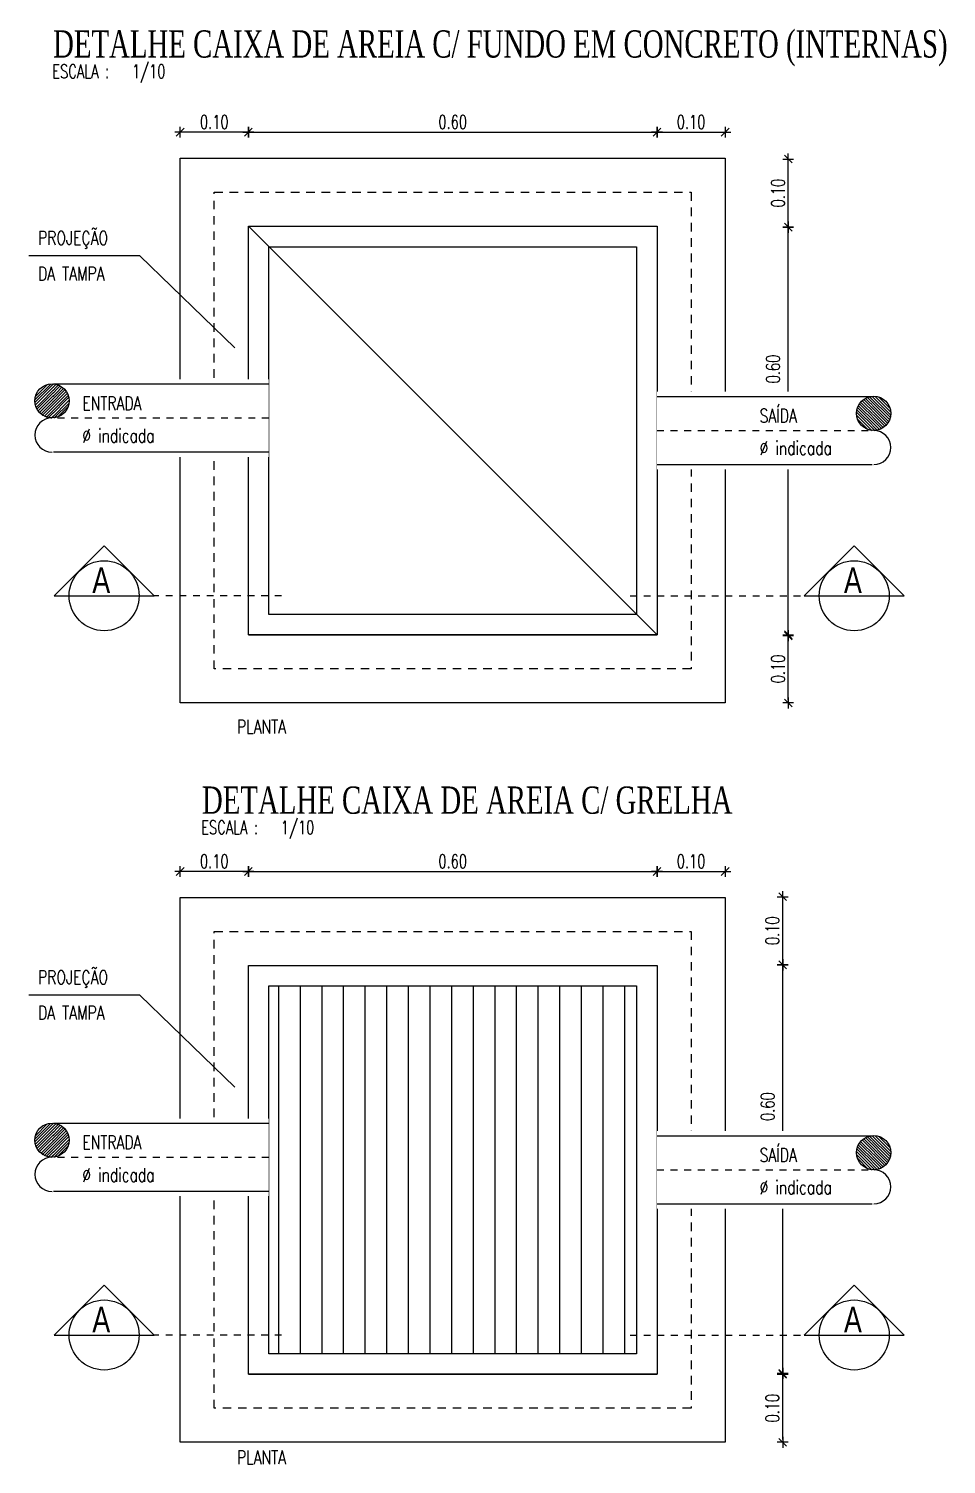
# Model space of a CAD drawing. Header units: inches. Extents: x 542650 to 544515, y 9574150 to 9574595.
# Drawn here: x 542685.52 to 542698.99, y 9574573.59 to 9574594.67 of the extents above; entities that cross this region are included whole.
import ezdxf

# ---------------------------------------------------------------- set-up
doc = ezdxf.new("R2010")
doc.units = ezdxf.units.IN
doc.header["$MEASUREMENT"] = 0
for name, pattern in [('DASHDOT', [1, 0.5, -0.25, 0, -0.25]), ('DASHDOT2', [0.5, 0.25, -0.125, 0, -0.125]), ('HIDDEN', [0.375, 0.25, -0.125])]:
    doc.linetypes.add(name, pattern=pattern)
for name, color, linetype in [('EIXO', 8, 'Continuous'), ('I-ARQ', 8, 'Continuous'), ('I-DETALHE', 40, 'Continuous'), ('I-NORMO_INST', 4, 'Continuous'), ('I-PLUVIAL', 90, 'Continuous')]:
    doc.layers.add(name, color=color, linetype=linetype)
doc.styles.add('100', font='ROMANS.SHX', dxfattribs={"width": 0.7, "height": 0.2})
doc.styles.add('50', font='ROMANS.SHX', dxfattribs={"width": 0.7, "height": 0.1})
doc.styles.add('CORTES', font='swissk.ttf')
doc.styles.add('ROMANS', font='romans', dxfattribs={"height": 0.2})
doc.styles.add('TITULO', font='times.ttf')
doc.dimstyles.new('10', dxfattribs={"dimtxt": 0.1, "dimasz": 0.03, "dimexe": 0.18, "dimexo": 0.06, "dimgap": 0.025, "dimtad": 1, "dimzin": 0, "dimdsep": 46, "dimtxsty": '50', "dimblk": 'DOT', "dimblk1": 'DOT', "dimblk2": 'CRUZ', "dimcen": 0.09, "dimse1": 1, "dimse2": 1, "dimclrt": 253, "dimadec": 0, "dimazin": 0, "dimtfac": 1, "dimtix": 1, "dimtmove": 2, "dimatfit": 3, "dimfxl": 0.18, "dimtolj": 1, "dimtzin": 0, "dimarcsym": 0})
doc.dimstyles.new('100', dxfattribs={"dimtxt": 0.2, "dimasz": 0.04, "dimexe": 0.18, "dimexo": 0.06, "dimgap": 0.05, "dimtad": 1, "dimzin": 0, "dimdsep": 46, "dimtxsty": '100', "dimblk1": 'CRUZ', "dimblk2": 'CRUZ', "dimsah": 1, "dimcen": 0.09, "dimse1": 1, "dimse2": 1, "dimclrt": 253, "dimadec": 0, "dimazin": 0, "dimtfac": 1, "dimtix": 1, "dimtmove": 2, "dimatfit": 3, "dimldrblk": 'CRUZ', "dimfxl": 0.18, "dimtolj": 1, "dimtzin": 0, "dimarcsym": 0})

# ---------------------------------------------------------------- blocks, each defined once
blk = doc.blocks.new('_Dot')
at = {"color": 0, "linetype": 'ByBlock'}
blk.add_line((-0.5, 0), (-1, 0), dxfattribs=at)
at = {"color": 0, "linetype": 'ByBlock', "const_width": 0.5}
blk.add_lwpolyline([(-0.25, 0, 1), (0.25, 0, 1)], format="xyb", close=True, dxfattribs=at)
blk = doc.blocks.new('CRUZ')
for p, q in [((-2.04, 0), (2.04, 0)), ((-1.44, -1.44), (1.44, 1.44)), ((0, 1.97), (0, -1.97))]:
    blk.add_line(p, q)
blk = doc.blocks.new('*D93')
at = {"layer": 'I-NORMO_INST', "color": 0, "lineweight": -2}
blk.add_line((542688.782, 9574582.297), (542694.702, 9574582.297), dxfattribs=at)
at = {"layer": 'I-NORMO_INST', "color": 0, "lineweight": -2, "xscale": 0.04, "yscale": 0.04, "zscale": 0.04, "rotation": 180}
blk.add_blockref('CRUZ', (542688.742, 9574582.297), dxfattribs=at)
at = {"layer": 'I-NORMO_INST', "color": 0, "lineweight": -2, "xscale": 0.04, "yscale": 0.04, "zscale": 0.04}
blk.add_blockref('CRUZ', (542694.742, 9574582.297), dxfattribs=at)
at = {"layer": 'I-NORMO_INST', "color": 253, "insert": (542691.742, 9574582.447), "char_height": 0.2, "attachment_point": 5, "style": '100'}
blk.add_mtext('\\A1;0.60', dxfattribs=at)
blk = doc.blocks.new('*D94')
at = {"layer": 'I-NORMO_INST', "color": 0, "lineweight": -2}
blk.add_line((542688.702, 9574582.297), (542687.782, 9574582.297), dxfattribs=at)
at = {"layer": 'I-NORMO_INST', "color": 0, "lineweight": -2, "xscale": 0.04, "yscale": 0.04, "zscale": 0.04, "rotation": 180}
blk.add_blockref('CRUZ', (542687.742, 9574582.297), dxfattribs=at)
at = {"layer": 'I-NORMO_INST', "color": 0, "lineweight": -2, "xscale": 0.04, "yscale": 0.04, "zscale": 0.04}
blk.add_blockref('CRUZ', (542688.742, 9574582.297), dxfattribs=at)
at = {"layer": 'I-NORMO_INST', "color": 253, "insert": (542688.242, 9574582.447), "char_height": 0.2, "attachment_point": 5, "style": '100'}
blk.add_mtext('\\A1;0.10', dxfattribs=at)
blk = doc.blocks.new('*D95')
at = {"layer": 'I-NORMO_INST', "color": 0, "lineweight": -2}
blk.add_line((542696.587, 9574573.955), (542696.587, 9574574.875), dxfattribs=at)
at = {"layer": 'I-NORMO_INST', "color": 0, "lineweight": -2, "xscale": 0.04, "yscale": 0.04, "zscale": 0.04}
for p, rotation in [((542696.587, 9574574.915), 90), ((542696.587, 9574573.915), 270)]:
    blk.add_blockref('CRUZ', p, dxfattribs=dict(at, rotation=rotation))
at = {"layer": 'I-NORMO_INST', "color": 253, "insert": (542696.437, 9574574.415), "char_height": 0.2, "attachment_point": 5, "rotation": 90, "style": '100'}
blk.add_mtext('\\A1;0.10', dxfattribs=at)
blk = doc.blocks.new('*D96')
at = {"layer": 'I-NORMO_INST', "color": 0, "lineweight": -2}
blk.add_line((542696.587, 9574574.966), (542696.587, 9574580.886), dxfattribs=at)
at = {"layer": 'I-NORMO_INST', "color": 0, "lineweight": -2, "xscale": 0.04, "yscale": 0.04, "zscale": 0.04}
for p, rotation in [((542696.587, 9574580.926), 90), ((542696.587, 9574574.926), 270)]:
    blk.add_blockref('CRUZ', p, dxfattribs=dict(at, rotation=rotation))
at = {"layer": 'I-NORMO_INST', "color": 253, "insert": (542696.365, 9574578.843), "char_height": 0.2, "attachment_point": 5, "rotation": 90, "style": '100'}
blk.add_mtext('\\A1;0.60', dxfattribs=at)
blk = doc.blocks.new('*D97')
at = {"layer": 'I-NORMO_INST', "color": 0, "lineweight": -2}
blk.add_line((542696.587, 9574580.966), (542696.587, 9574581.886), dxfattribs=at)
at = {"layer": 'I-NORMO_INST', "color": 0, "lineweight": -2, "xscale": 0.04, "yscale": 0.04, "zscale": 0.04}
for p, rotation in [((542696.587, 9574581.926), 90), ((542696.587, 9574580.926), 270)]:
    blk.add_blockref('CRUZ', p, dxfattribs=dict(at, rotation=rotation))
at = {"layer": 'I-NORMO_INST', "color": 253, "insert": (542696.437, 9574581.426), "char_height": 0.2, "attachment_point": 5, "rotation": 90, "style": '100'}
blk.add_mtext('\\A1;0.10', dxfattribs=at)
blk = doc.blocks.new('*D100')
at = {"layer": 'I-NORMO_INST', "color": 0, "lineweight": -2}
blk.add_line((542694.782, 9574582.297), (542695.702, 9574582.297), dxfattribs=at)
at = {"layer": 'I-NORMO_INST', "color": 0, "lineweight": -2, "xscale": 0.04, "yscale": 0.04, "zscale": 0.04, "rotation": 180}
blk.add_blockref('CRUZ', (542694.742, 9574582.297), dxfattribs=at)
at = {"layer": 'I-NORMO_INST', "color": 0, "lineweight": -2, "xscale": 0.04, "yscale": 0.04, "zscale": 0.04}
blk.add_blockref('CRUZ', (542695.742, 9574582.297), dxfattribs=at)
at = {"layer": 'I-NORMO_INST', "color": 253, "insert": (542695.242, 9574582.447), "char_height": 0.2, "attachment_point": 5, "style": '100'}
blk.add_mtext('\\A1;0.10', dxfattribs=at)
blk = doc.blocks.new('*U48')
at = {"color": 2}
blk.add_wipeout([(-0.1079, -0.0569), (-0.424, -0.0569), (-0.424, 0.0569), (-0.1079, 0.0569)], dxfattribs=at)
for p, q in [((-0.1079, 0.05), (-0.424, 0.05)), ((-0.1079, -0.05), (-0.424, -0.05))]:
    blk.add_line(p, q)
at = {"layer": 'EIXO', "linetype": 'DASHDOT', "ltscale": 0.01}
blk.add_line((-0.1079, 0), (-0.424, 0), dxfattribs=at)
blk = doc.blocks.new('*X80')
at = {"color": 0}
for p, q in [((75.946, 18.14), (76.228, 18.422)), ((75.947, 18.185), (76.183, 18.422)), ((75.952, 18.102), (76.267, 18.416)), ((75.958, 18.241), (76.128, 18.41)), ((75.962, 18.067), (76.301, 18.406)), ((75.975, 18.037), (76.331, 18.393)), ((75.992, 18.009), (76.359, 18.376)), ((76.012, 17.985), (76.384, 18.357)), ((76.034, 17.962), (76.406, 18.335)), ((76.058, 17.943), (76.425, 18.31)), ((76.086, 17.926), (76.442, 18.282)), ((76.116, 17.913), (76.456, 18.252)), ((76.15, 17.902), (76.466, 18.218)), ((76.189, 17.897), (76.472, 18.179)), ((76.233, 17.897), (76.471, 18.135)), ((76.289, 17.908), (76.46, 18.079))]:
    blk.add_line(p, q, dxfattribs=at)
blk = doc.blocks.new('TITOLO HS')
at = {"color": 253, "style": 'ROMANS', "width": 0.7}
blk.add_text('ESCALA :', height=0.002, dxfattribs=at).set_placement((-0.00005, -0.00001))
at = {"style": 'TITULO', "width": 0.7}
blk.add_attdef('LNOME', (0.00006, 0.003), '', height=0.006, dxfattribs=at)
at = {"color": 253, "style": 'ROMANS', "width": 0.7}
blk.add_attdef('LESC', (0.01163, -0.00003), '', height=0.002, dxfattribs=at)
blk = doc.blocks.new('*D102')
at = {"layer": 'I-NORMO_INST', "color": 0, "lineweight": -2}
blk.add_line((542688.782, 9574593.152), (542694.702, 9574593.152), dxfattribs=at)
at = {"layer": 'I-NORMO_INST', "color": 0, "lineweight": -2, "xscale": 0.04, "yscale": 0.04, "zscale": 0.04, "rotation": 180}
blk.add_blockref('CRUZ', (542688.742, 9574593.152), dxfattribs=at)
at = {"layer": 'I-NORMO_INST', "color": 0, "lineweight": -2, "xscale": 0.04, "yscale": 0.04, "zscale": 0.04}
blk.add_blockref('CRUZ', (542694.742, 9574593.152), dxfattribs=at)
at = {"layer": 'I-NORMO_INST', "color": 253, "insert": (542691.742, 9574593.302), "char_height": 0.2, "attachment_point": 5, "style": '100'}
blk.add_mtext('\\A1;0.60', dxfattribs=at)
blk = doc.blocks.new('*D103')
at = {"layer": 'I-NORMO_INST', "color": 0, "lineweight": -2}
blk.add_line((542688.702, 9574593.152), (542687.782, 9574593.152), dxfattribs=at)
at = {"layer": 'I-NORMO_INST', "color": 0, "lineweight": -2, "xscale": 0.04, "yscale": 0.04, "zscale": 0.04, "rotation": 180}
blk.add_blockref('CRUZ', (542687.742, 9574593.152), dxfattribs=at)
at = {"layer": 'I-NORMO_INST', "color": 0, "lineweight": -2, "xscale": 0.04, "yscale": 0.04, "zscale": 0.04}
blk.add_blockref('CRUZ', (542688.742, 9574593.152), dxfattribs=at)
at = {"layer": 'I-NORMO_INST', "color": 253, "insert": (542688.242, 9574593.302), "char_height": 0.2, "attachment_point": 5, "style": '100'}
blk.add_mtext('\\A1;0.10', dxfattribs=at)
blk = doc.blocks.new('*D104')
at = {"layer": 'I-NORMO_INST', "color": 0, "lineweight": -2}
blk.add_line((542696.669, 9574584.81), (542696.669, 9574585.73), dxfattribs=at)
at = {"layer": 'I-NORMO_INST', "color": 0, "lineweight": -2, "xscale": 0.04, "yscale": 0.04, "zscale": 0.04}
for p, rotation in [((542696.669, 9574585.77), 90), ((542696.669, 9574584.77), 270)]:
    blk.add_blockref('CRUZ', p, dxfattribs=dict(at, rotation=rotation))
at = {"layer": 'I-NORMO_INST', "color": 253, "insert": (542696.519, 9574585.27), "char_height": 0.2, "attachment_point": 5, "rotation": 90, "style": '100'}
blk.add_mtext('\\A1;0.10', dxfattribs=at)
blk = doc.blocks.new('*D105')
at = {"layer": 'I-NORMO_INST', "color": 0, "lineweight": -2}
blk.add_line((542696.669, 9574585.797), (542696.669, 9574591.717), dxfattribs=at)
at = {"layer": 'I-NORMO_INST', "color": 0, "lineweight": -2, "xscale": 0.04, "yscale": 0.04, "zscale": 0.04}
for p, rotation in [((542696.669, 9574591.757), 90), ((542696.669, 9574585.757), 270)]:
    blk.add_blockref('CRUZ', p, dxfattribs=dict(at, rotation=rotation))
at = {"layer": 'I-NORMO_INST', "color": 253, "insert": (542696.447, 9574589.674), "char_height": 0.2, "attachment_point": 5, "rotation": 90, "style": '100'}
blk.add_mtext('\\A1;0.60', dxfattribs=at)
blk = doc.blocks.new('*D106')
at = {"layer": 'I-NORMO_INST', "color": 0, "lineweight": -2}
blk.add_line((542696.669, 9574591.797), (542696.669, 9574592.717), dxfattribs=at)
at = {"layer": 'I-NORMO_INST', "color": 0, "lineweight": -2, "xscale": 0.04, "yscale": 0.04, "zscale": 0.04}
for p, rotation in [((542696.669, 9574592.757), 90), ((542696.669, 9574591.757), 270)]:
    blk.add_blockref('CRUZ', p, dxfattribs=dict(at, rotation=rotation))
at = {"layer": 'I-NORMO_INST', "color": 253, "insert": (542696.519, 9574592.257), "char_height": 0.2, "attachment_point": 5, "rotation": 90, "style": '100'}
blk.add_mtext('\\A1;0.10', dxfattribs=at)
blk = doc.blocks.new('*D109')
at = {"layer": 'I-NORMO_INST', "color": 0, "lineweight": -2}
blk.add_line((542694.782, 9574593.152), (542695.702, 9574593.152), dxfattribs=at)
at = {"layer": 'I-NORMO_INST', "color": 0, "lineweight": -2, "xscale": 0.04, "yscale": 0.04, "zscale": 0.04, "rotation": 180}
blk.add_blockref('CRUZ', (542694.742, 9574593.152), dxfattribs=at)
at = {"layer": 'I-NORMO_INST', "color": 0, "lineweight": -2, "xscale": 0.04, "yscale": 0.04, "zscale": 0.04}
blk.add_blockref('CRUZ', (542695.742, 9574593.152), dxfattribs=at)
at = {"layer": 'I-NORMO_INST', "color": 253, "insert": (542695.242, 9574593.302), "char_height": 0.2, "attachment_point": 5, "style": '100'}
blk.add_mtext('\\A1;0.10', dxfattribs=at)
blk = doc.blocks.new('*X79')
at = {"color": 0}
for p, q in [((75.946, 18.14), (76.228, 18.422)), ((75.947, 18.185), (76.183, 18.422)), ((75.952, 18.102), (76.267, 18.416)), ((75.958, 18.241), (76.128, 18.41)), ((75.962, 18.067), (76.301, 18.406)), ((75.975, 18.037), (76.331, 18.393)), ((75.992, 18.009), (76.359, 18.376)), ((76.012, 17.985), (76.384, 18.357)), ((76.034, 17.962), (76.406, 18.335)), ((76.058, 17.943), (76.425, 18.31)), ((76.086, 17.926), (76.442, 18.282)), ((76.116, 17.913), (76.456, 18.252)), ((76.15, 17.902), (76.466, 18.218)), ((76.189, 17.897), (76.472, 18.179)), ((76.233, 17.897), (76.471, 18.135)), ((76.289, 17.908), (76.46, 18.079))]:
    blk.add_line(p, q, dxfattribs=at)

msp = doc.modelspace()

# ---------------------------------------------------------------- hatches: boundary and pattern name
at = {"layer": 'I-ARQ'}
h = msp.add_hatch(dxfattribs=at)
h.set_pattern_fill('LINE', color=256, scale=0.1, angle=90, style=0)
h.set_pattern_definition([(90, (524106.86584, 9562145.59395), (-0.3175, 2e-17), [])])
h.paths.add_polyline_path([(542694.442, 9574575.215), (542694.442, 9574580.615), (542689.042, 9574580.615), (542689.042, 9574575.215)])

# ---------------------------------------------------------------- linework, layer by layer
at = {"layer": 'I-ARQ', "linetype": 'HIDDEN', "ltscale": 0.5}
for p, q in [((542688.242, 9574592.27), (542695.242, 9574592.27)), ((542688.242, 9574585.27), (542688.242, 9574592.27)), ((542695.242, 9574592.27), (542695.242, 9574585.27)), ((542695.242, 9574585.27), (542688.242, 9574585.27)), ((542688.242, 9574581.415), (542695.242, 9574581.415)), ((542688.242, 9574574.415), (542688.242, 9574581.415)), ((542695.242, 9574581.415), (542695.242, 9574574.415)), ((542695.242, 9574574.415), (542688.242, 9574574.415))]:
    msp.add_line(p, q, dxfattribs=at)
at = {"layer": 'I-ARQ'}
for p, q in [((542689.042, 9574591.47), (542694.442, 9574591.47)), ((542689.042, 9574586.07), (542689.042, 9574591.47)), ((542694.442, 9574591.47), (542694.442, 9574586.07)), ((542694.442, 9574586.07), (542689.042, 9574586.07)), ((542689.042, 9574580.615), (542694.442, 9574580.615)), ((542689.042, 9574575.215), (542689.042, 9574580.615)), ((542694.442, 9574580.615), (542694.442, 9574575.215)), ((542694.442, 9574575.215), (542689.042, 9574575.215))]:
    msp.add_line(p, q, dxfattribs=at)
at = {"layer": 'I-NORMO_INST'}
for p, q in [((542685.891, 9574586.345), (542686.625, 9574587.079)), ((542687.359, 9574586.345), (542686.625, 9574587.079)), ((542696.903, 9574586.345), (542697.637, 9574587.079)), ((542698.371, 9574586.345), (542697.637, 9574587.079)), ((542685.891, 9574586.345), (542687.359, 9574586.345)), ((542696.903, 9574586.345), (542698.371, 9574586.345)), ((542685.891, 9574575.49), (542686.625, 9574576.224)), ((542687.359, 9574575.49), (542686.625, 9574576.224)), ((542696.903, 9574575.49), (542697.637, 9574576.224)), ((542698.371, 9574575.49), (542697.637, 9574576.224)), ((542685.891, 9574575.49), (542687.359, 9574575.49)), ((542696.903, 9574575.49), (542698.371, 9574575.49))]:
    msp.add_line(p, q, dxfattribs=at)
at = {"layer": 'I-NORMO_INST', "linetype": 'DASHDOT2', "ltscale": 0.1}
for points in [[(542689.23, 9574586.345), (542687.359, 9574586.345), (542687.359, 9574586.345)], [(542694.347, 9574586.345), (542696.903, 9574586.345), (542696.903, 9574586.345)], [(542689.23, 9574575.49), (542687.359, 9574575.49), (542687.359, 9574575.49)], [(542694.347, 9574575.49), (542696.903, 9574575.49), (542696.903, 9574575.49)]]:
    msp.add_lwpolyline(points, dxfattribs=at)
at = {"layer": 'I-NORMO_INST'}
for centre in [(542686.625, 9574586.345), (542697.637, 9574586.345), (542686.625, 9574575.49), (542697.637, 9574575.49)]:
    msp.add_circle(centre, 0.514, dxfattribs=at)
at = {"layer": 'I-PLUVIAL'}
for p, q in [((542687.742, 9574592.77), (542695.742, 9574592.77)), ((542687.742, 9574584.77), (542687.742, 9574592.77)), ((542695.742, 9574592.77), (542695.742, 9574584.77)), ((542688.742, 9574591.77), (542694.742, 9574591.77)), ((542688.742, 9574585.77), (542688.742, 9574591.77)), ((542694.742, 9574591.77), (542694.742, 9574585.77)), ((542688.742, 9574585.77), (542694.742, 9574585.77)), ((542694.742, 9574585.77), (542688.742, 9574585.77)), ((542695.742, 9574584.77), (542687.742, 9574584.77)), ((542687.742, 9574581.915), (542695.742, 9574581.915)), ((542687.742, 9574573.915), (542687.742, 9574581.915)), ((542695.742, 9574581.915), (542695.742, 9574573.915)), ((542688.742, 9574580.915), (542694.742, 9574580.915)), ((542688.742, 9574574.915), (542688.742, 9574580.915)), ((542694.742, 9574580.915), (542694.742, 9574574.915)), ((542688.742, 9574574.915), (542694.742, 9574574.915)), ((542694.742, 9574574.915), (542688.742, 9574574.915)), ((542695.742, 9574573.915), (542687.742, 9574573.915))]:
    msp.add_line(p, q, dxfattribs=at)

# ---------------------------------------------------------------- block references
at = {"layer": 'I-NORMO_INST'}
ref = msp.add_blockref('TITOLO HS', (542685.869, 9574593.947), dxfattribs=dict(at, xscale=100, yscale=100, zscale=100))
ref.add_attrib('LNOME', 'DETALHE CAIXA DE AREIA C/ FUNDO EM CONCRETO (INTERNAS)', (542685.875, 9574594.247), dxfattribs={"layer": '0', "height": 0.4, "style": 'TITULO', "width": 0.7})
ref.add_attrib('LESC', '1/10', (542687.032, 9574593.944), dxfattribs={"layer": '0', "color": 253, "height": 0.2, "style": 'ROMANS', "width": 0.7})
ref = msp.add_blockref('TITOLO HS', (542688.055, 9574582.845), dxfattribs=dict(at, xscale=100, yscale=100, zscale=100))
ref.add_attrib('LNOME', 'DETALHE CAIXA DE AREIA C/ GRELHA', (542688.061, 9574583.144), dxfattribs={"layer": '0', "height": 0.4, "style": 'TITULO', "width": 0.7})
ref.add_attrib('LESC', '1/10', (542689.218, 9574582.842), dxfattribs={"layer": '0', "color": 253, "height": 0.2, "style": 'ROMANS', "width": 0.7})

# ---------------------------------------------------------------- texts
at = {"layer": 'I-NORMO_INST', "width": 0.75}
for s, height, style, p in [('PROJEÇÃO ', 0.2, 'ROMANS', (542685.654, 9574591.498)), ('DA TAMPA', 0.2, 'ROMANS', (542685.654, 9574590.976)), ('A', 0.375, 'CORTES', (542686.451, 9574586.385)), ('A', 0.375, 'CORTES', (542697.487, 9574586.385)), ('PROJEÇÃO ', 0.2, 'ROMANS', (542685.654, 9574580.643)), ('DA TAMPA', 0.2, 'ROMANS', (542685.654, 9574580.121)), ('A', 0.375, 'CORTES', (542686.451, 9574575.529)), ('A', 0.375, 'CORTES', (542697.487, 9574575.529))]:
    msp.add_text(s, height=height, dxfattribs=dict(at, style=style)).set_placement(p)
at = {"layer": 'I-NORMO_INST', "color": 6, "style": 'ROMANS', "width": 0.75}
for p in [(542688.575, 9574584.322), (542688.575, 9574573.592)]:
    msp.add_text('PLANTA', height=0.2, dxfattribs=at).set_placement(p)

# ---------------------------------------------------------------- dimensions: what is measured, and where the dimension line sits
at = {"layer": 'I-NORMO_INST'}
for base, p1, p2, picture, middle in [((542687.742, 9574593.152), (542688.742, 9574591.77), (542687.742, 9574592.77), '*D103', (542688.242, 9574593.302)), ((542694.742, 9574593.152), (542688.742, 9574591.77), (542694.742, 9574591.77), '*D102', (542691.742, 9574593.302)), ((542695.742, 9574593.152), (542694.742, 9574591.77), (542695.742, 9574592.77), '*D109', (542695.242, 9574593.302)), ((542687.742, 9574582.297), (542688.742, 9574580.915), (542687.742, 9574581.915), '*D94', (542688.242, 9574582.447)), ((542694.742, 9574582.297), (542688.742, 9574580.915), (542694.742, 9574580.915), '*D93', (542691.742, 9574582.447)), ((542695.742, 9574582.297), (542694.742, 9574580.915), (542695.742, 9574581.915), '*D100', (542695.242, 9574582.447))]:
    dim = msp.add_linear_dim(base=base, p1=p1, p2=p2, dimstyle='100', override={"dimscale": 1, "dimlfac": 0.1}, dxfattribs=at)
    dim.commit()
    dim.dimension.update_dxf_attribs({"geometry": picture, "text_midpoint": middle})
for base, p1, p2, picture, middle in [((542696.669, 9574592.757), (542695.131, 9574591.757), (542696.131, 9574592.757), '*D106', (542696.519, 9574592.257)), ((542696.669, 9574585.77), (542695.742, 9574584.77), (542694.742, 9574585.77), '*D104', (542696.519, 9574585.27)), ((542696.587, 9574581.926), (542695.049, 9574580.926), (542696.049, 9574581.926), '*D97', (542696.437, 9574581.426)), ((542696.587, 9574574.915), (542695.742, 9574573.915), (542694.742, 9574574.915), '*D95', (542696.437, 9574574.415))]:
    dim = msp.add_linear_dim(base=base, p1=p1, p2=p2, angle=270, dimstyle='100', override={"dimscale": 1, "dimlfac": 0.1}, dxfattribs=at)
    dim.commit()
    dim.dimension.update_dxf_attribs({"geometry": picture, "text_midpoint": middle})
for base, p1, p2, picture, middle in [((542696.669, 9574591.757), (542695.131, 9574585.757), (542695.131, 9574591.757), '*D105', (542696.447, 9574589.674)), ((542696.587, 9574580.926), (542695.049, 9574574.926), (542695.049, 9574580.926), '*D96', (542696.365, 9574578.843))]:
    dim = msp.add_linear_dim(base=base, p1=p1, p2=p2, angle=270, dimstyle='100', override={"dimscale": 1, "dimlfac": 0.1}, dxfattribs=at)
    dim.commit()
    dim.dimension.update_dxf_attribs({"geometry": picture, "text_midpoint": middle, "dimtype": 160})

# ---------------------------------------------------------------- leaders
for points in [[(542688.545, 9574589.984), (542687.147, 9574591.335), (542685.517, 9574591.335)], [(542688.545, 9574579.129), (542687.147, 9574580.479), (542685.517, 9574580.479)]]:
    msp.add_leader(points, dimstyle='10', override={"dimgap": 0.03, "dimtad": 0}, dxfattribs=at)

# ---------------------------------------------------------------- next in the draw order: block references
at = {"layer": 'I-PLUVIAL', "yscale": 10, "zscale": 10}
for p, xscale in [((542690.121, 9574588.953), 10), ((542693.663, 9574588.77), -10), ((542690.121, 9574578.098), 10), ((542693.663, 9574577.915), -10)]:
    msp.add_blockref('*U48', p, dxfattribs=dict(at, xscale=xscale))

# ---------------------------------------------------------------- next in the draw order: linework, layer by layer
at = {"layer": 'I-ARQ'}
msp.add_line((542688.742, 9574591.77), (542694.742, 9574585.77), dxfattribs=at)
at = {"layer": 'I-DETALHE', "color": 3}
for centre in [(542685.86, 9574589.206), (542697.924, 9574589.023), (542685.86, 9574578.351), (542697.924, 9574578.168)]:
    msp.add_circle(centre, 0.251, dxfattribs=at)
for centre, start, end in [((542685.86, 9574588.704), 90, 270), ((542697.924, 9574588.521), 270, 90), ((542685.86, 9574577.849), 90, 270), ((542697.924, 9574577.666), 270, 90)]:
    msp.add_arc(centre, 0.251, start, end, dxfattribs=at)

# ---------------------------------------------------------------- next in the draw order: block references
at = {"layer": 'I-ARQ', "yscale": 0.9523080711687726}
for name, p, xscale, zscale, rotation in [('*X79', (542668.566, 9574516.625), -0.9523080711710463, 0.9523080711703005, 270), ('*X79', (542715.218, 9574516.442), 0.9523080711710463, 0.9523080711710463, 90), ('*X80', (542668.566, 9574505.77), -0.9523080711710463, 0.9523080711703005, 270), ('*X80', (542715.218, 9574505.587), 0.9523080711710463, 0.9523080711710463, 90)]:
    msp.add_blockref(name, p, dxfattribs=dict(at, xscale=xscale, zscale=zscale, rotation=rotation))

# ---------------------------------------------------------------- next in the draw order: texts
at = {"layer": 'I-NORMO_INST', "style": 'ROMANS', "width": 0.75}
for s, p in [('ENTRADA', (542686.304, 9574589.072)), ('SAÍDA', (542696.248, 9574588.889)), ('%%C indicada', (542686.304, 9574588.596)), ('%%C indicada', (542696.248, 9574588.414)), ('ENTRADA', (542686.304, 9574578.217)), ('SAÍDA', (542696.248, 9574578.034)), ('%%C indicada', (542686.304, 9574577.741)), ('%%C indicada', (542696.248, 9574577.559))]:
    msp.add_text(s, height=0.2, dxfattribs=at).set_placement(p)

doc.saveas('drawing.dxf')
